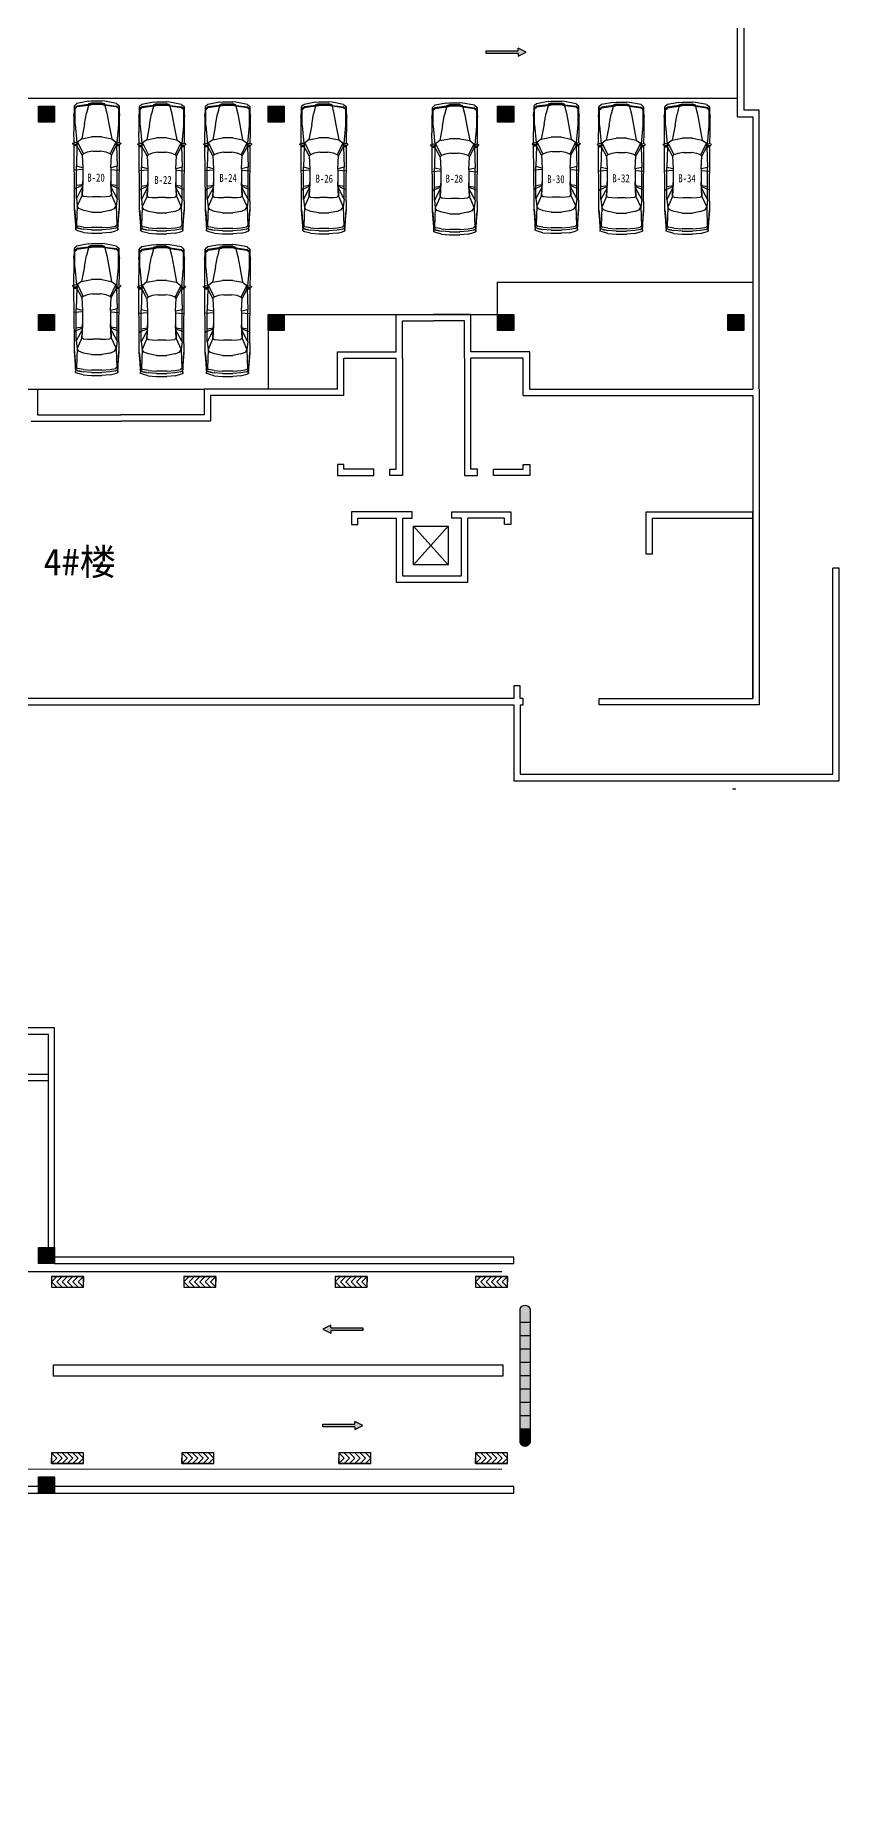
# Model space of a CAD drawing. Extents: x -266505272703 to 7385419, y -354256 to 107640740655.
# Drawn here: x 3299769 to 3330520, y -230815 to -165098 of the extents above; entities that cross this region are included whole.
import ezdxf

# ---------------------------------------------------------------- set-up
doc = ezdxf.new("R2010")
doc.units = 0
doc.header["$LTSCALE"] = 1000
for name, color, linetype in [('jb1', 42, 'Continuous'), ('PUB_TEXT', 7, 'Continuous'), ('QC', 8, 'Continuous'), ('ROOF', 4, 'Continuous'), ('图框', 6, 'Continuous'), ('标注', 3, 'Continuous'), ('红线', 1, 'Continuous')]:
    doc.layers.add(name, color=color, linetype=linetype)
doc.styles.get("Standard").update_dxf_attribs({"font": 'rs.shx', "bigfont": 'hztxt.shx'})
doc.styles.add('STYLE2', font='NSimSun.ttf', dxfattribs={"width": 0.8})
doc.styles.add('宋体', font='SimSun.ttf')

# ---------------------------------------------------------------- blocks, each defined once
blk = doc.blocks.new('M_F27')
for p, q in [((-2489, 522), (-2426, 736)), ((-2426, 736), (-2389, 824)), ((-2389, 824), (-1610, 874)), ((-2389, 824), (-1560, 874)), ((-2264, 812), (-2389, 824)), ((-2326, 736), (-2364, 522)), ((-2326, 736), (-2351, 596)), ((-2326, 736), (-2288, 811)), ((-2200, 786), (-2288, 811)), ((-2276, 522), (-2238, 736)), ((-2200, 786), (-2238, 736)), ((-1560, 874), (-2212, 815)), ((-2208, 815), (-2211, 814)), ((-1660, 862), (-2208, 815)), ((-1446, 761), (-2200, 786)), ((-1560, 874), (-1660, 862)), ((-1622, 510), (-1547, 698)), ((-1617, 869), (-1620, 866)), ((-1208, 874), (-1610, 874)), ((-1547, 698), (-1446, 761)), ((-1145, 799), (-1446, 761)), ((-1019, 572), (-1446, 761)), ((-1208, 874), (980, 889)), ((-1145, 799), (-682, 557)), ((-1145, 799), (124, 799)), ((-743, 849), (-793, 874)), ((-730, 799), (-743, 849)), ((-630, 555), (-730, 799)), ((-642, 799), (-605, 554)), ((-2, 547), (-27, 877)), ((124, 799), (61, 547)), ((941, 773), (124, 799)), ((564, 572), (941, 773)), ((1079, 748), (614, 522)), ((941, 773), (941, 874)), ((983, 777), (941, 773)), ((941, 773), (987, 765)), ((980, 902), (995, 790)), ((980, 790), (980, 898)), ((995, 790), (980, 790)), ((980, 790), (992, 746)), ((984, 905), (1020, 939)), ((992, 746), (1021, 747)), ((995, 790), (1022, 746)), ((1022, 748), (995, 790)), ((1021, 747), (1022, 748)), ((1053, 768), (1022, 746)), ((1036, 935), (1062, 857)), ((1036, 756), (1079, 748)), ((1051, 889), (1497, 893)), ((1057, 776), (1062, 857)), ((1770, 849), (1058, 784)), ((1204, 585), (1079, 748)), ((1506, 899), (2121, 899)), ((2461, 849), (1770, 849)), ((2272, 876), (2121, 899)), ((2272, 876), (2272, 874)), ((2437, 851), (2272, 876)), ((2511, 874), (2287, 874)), ((2398, 849), (2461, 773)), ((2437, 850), (2433, 851)), ((2498, 773), (2436, 849)), ((2511, 874), (2450, 850)), ((2461, 773), (2523, 321)), ((2561, 321), (2498, 773)), ((2599, 773), (2511, 874)), ((2599, 773), (2687, 321)), ((-2489, 522), (-2514, 196)), ((-2514, -206), (-2514, 196)), ((-2364, 522), (-2389, 196)), ((-2389, -206), (-2389, 196)), ((-2351, 594), (-2351, 596)), ((-2301, 196), (-2276, 522)), ((-2301, 196), (-2301, -206)), ((-1622, 510), (-1685, 196)), ((-1685, -206), (-1685, 196)), ((-1082, 145), (-1070, 371)), ((-1082, 145), (-1082, -156)), ((-1070, 371), (-1057, 510)), ((-1019, 572), (-1057, 510)), ((-680, 556), (-1019, 572)), ((-1019, 572), (-479, 547)), ((-680, 556), (-630, 555)), ((-605, 554), (-630, 555)), ((-479, 547), (-605, 554)), ((61, 547), (-479, 547)), ((61, 547), (564, 572)), ((564, 572), (614, 522)), ((614, 522), (677, 371)), ((677, 371), (714, 145)), ((714, -156), (714, 145)), ((1795, 472), (1204, 585)), ((1280, 196), (1204, 585)), ((1280, 196), (1280, -206)), ((2222, 397), (1795, 472)), ((2523, 321), (2222, 397)), ((2523, 321), (2586, 321)), ((2523, 321), (2561, 196)), ((2580, 196), (2542, 321)), ((2561, 196), (2561, -206)), ((2611, 196), (2574, 321)), ((2580, 321), (2618, 196)), ((2580, 196), (2580, -206)), ((2611, 196), (2611, -206)), ((2618, -206), (2618, 196)), ((2687, 321), (2699, 196)), ((2699, -206), (2699, 196)), ((-2489, -533), (-2514, -206)), ((-2489, -533), (-2426, -747)), ((-2389, -206), (-2364, -533)), ((-2326, -747), (-2364, -533)), ((-2351, -607), (-2351, -605)), ((-2351, -607), (-2326, -747)), ((-2276, -533), (-2301, -206)), ((-2276, -533), (-2238, -747)), ((-1685, -206), (-1622, -520)), ((-1622, -520), (-1547, -709)), ((-1019, -583), (-1446, -772)), ((-682, -568), (-1145, -809)), ((-1070, -382), (-1082, -156)), ((-1057, -520), (-1070, -382)), ((-1019, -583), (-1057, -520)), ((-479, -558), (-1019, -583)), ((-1019, -583), (-680, -567)), ((-730, -809), (-630, -566)), ((-680, -567), (-682, -568)), ((-680, -567), (-630, -566)), ((-605, -565), (-642, -809)), ((-630, -566), (-605, -565)), ((-605, -565), (-479, -558)), ((61, -558), (-479, -558)), ((-2, -558), (-27, -884)), ((61, -558), (124, -809)), ((564, -583), (61, -558)), ((614, -533), (564, -583)), ((564, -583), (941, -784)), ((677, -382), (614, -533)), ((1079, -759), (614, -533)), ((714, -156), (677, -382)), ((1204, -596), (1079, -759)), ((1204, -596), (1280, -206)), ((1795, -483), (1204, -596)), ((1795, -483), (2222, -407)), ((2523, -332), (2222, -407)), ((2523, -332), (2461, -784)), ((2561, -332), (2498, -784)), ((2523, -332), (2561, -206)), ((2586, -332), (2523, -332)), ((2580, -206), (2542, -332)), ((2618, -6), (2561, -6)), ((2574, -332), (2611, -206)), ((2618, -206), (2580, -332)), ((2687, -332), (2599, -784)), ((2687, -332), (2699, -206)), ((-2426, -747), (-2389, -835)), ((-2389, -835), (-2264, -823)), ((-1560, -885), (-2389, -835)), ((-1610, -885), (-2389, -835)), ((-2326, -747), (-2288, -822)), ((-2288, -822), (-2200, -797)), ((-2200, -797), (-2238, -747)), ((-2212, -826), (-1560, -885)), ((-2208, -826), (-2211, -825)), ((-1660, -872), (-2208, -826)), ((-1446, -772), (-2200, -797)), ((-1560, -885), (-1660, -872)), ((-1621, -877), (-1617, -880)), ((-1610, -885), (-1208, -885)), ((-1547, -709), (-1446, -772)), ((-1145, -809), (-1446, -772)), ((-1208, -885), (980, -900)), ((-1145, -809), (124, -809)), ((-743, -860), (-793, -885)), ((-743, -860), (-730, -809)), ((941, -784), (124, -809)), ((987, -776), (941, -784)), ((983, -788), (941, -784)), ((941, -885), (941, -784)), ((992, -757), (980, -800)), ((995, -800), (980, -800)), ((995, -800), (980, -913)), ((980, -909), (980, -800)), ((984, -916), (1020, -950)), ((992, -757), (1021, -758)), ((995, -800), (1022, -757)), ((1022, -758), (995, -800)), ((1021, -758), (1022, -758)), ((1022, -757), (1053, -779)), ((1036, -767), (1079, -759)), ((1036, -946), (1062, -867)), ((1051, -901), (1497, -904)), ((1057, -787), (1062, -867)), ((1770, -860), (1058, -795)), ((2121, -910), (1506, -910)), ((1770, -860), (2461, -860)), ((2121, -910), (2272, -887)), ((2270, -887), (2121, -910)), ((2437, -861), (2272, -887)), ((2272, -885), (2272, -887)), ((2285, -885), (2511, -885)), ((2398, -860), (2461, -784)), ((2436, -860), (2498, -784)), ((2437, -861), (2436, -860)), ((2450, -861), (2511, -885)), ((2599, -784), (2511, -885))]:
    blk.add_line(p, q)
for centre, start, end in [((990, 898), 132.96497, 179.74535), ((1027, 932), 18.15727, 132.96497), ((1047, 776), 305.15418, 356.86364), ((990, -909), 180.25465, 227.03503), ((1027, -942), 227.03503, 341.84273), ((1047, -787), 3.17983, 54.84582)]:
    blk.add_arc(centre, 10, start, end)
at = {"width": 0.8, "flags": 9}
for tag in ['XSIZE', 'YSIZE']:
    blk.add_attdef(tag, (0, 0), '', height=0.5, dxfattribs=at)

msp = doc.modelspace()

# ---------------------------------------------------------------- hatches: boundary and pattern name
at = {"layer": 'jb1', "linetype": 'ByBlock'}
h = msp.add_hatch(color=256, dxfattribs=at)
h.paths.add_polyline_path([(3207028, 61244), (3207028, -349256), (3784028, -349256), (3784028, 61244)], flags=16)
h.paths.add_polyline_path([(3194528, -354256), (3194528, 66244), (3789028, 66244), (3789028, -354256)])
h.paths.add_polyline_path([(3205987, -18360), (3205987, -12971), (3203126, -12971), (3203126, -18360)], flags=24)
h.paths.add_polyline_path([(3201099, -18348), (3201099, -12948), (3198270, -12948), (3198270, -18348)], flags=24)
edge = h.paths.add_edge_path(flags=16)
edge.add_line((3207028, 61244), (3197028, 61244))
edge.add_line((3197028, 61244), (3197028, -23256))
edge.add_line((3197028, -23256), (3207028, -23256))
edge = h.paths.add_edge_path(flags=16)
edge.add_line((3202028, 61244), (3202028, -18256))
h.paths.add_polyline_path([(3201021, -22371), (3201021, -20286), (3198223, -20286), (3198223, -22371)], flags=24)
h.paths.add_polyline_path([(3205457, -22424), (3205457, -20318), (3202722, -20318), (3202722, -22424)], flags=24)
edge = h.paths.add_edge_path(flags=0)
edge.add_line((3197028, -18256), (3207028, -18256))
edge = h.paths.add_edge_path(flags=0)
edge.add_line((3197028, -10756), (3207028, -10756))
edge = h.paths.add_edge_path(flags=0)
edge.add_line((3197028, 744), (3207028, 744))
h.paths.add_polyline_path([(3205940, 8359), (3205940, 13623), (3203017, 13623), (3203017, 8359)], flags=24)
h.paths.add_polyline_path([(3200990, 8419), (3200990, 12965), (3198161, 12965), (3198161, 8419)], flags=24)
edge = h.paths.add_edge_path(flags=0)
edge.add_line((3197028, 8244), (3207028, 8244))
edge = h.paths.add_edge_path(flags=0)
edge.add_line((3197028, 15744), (3207028, 15744))
h.paths.add_polyline_path([(3201180, 34865), (3201180, 40170), (3198382, 40170), (3198382, 34865)], flags=24)
h.paths.add_polyline_path([(3205969, 34786), (3205969, 39997), (3203329, 39997), (3203329, 34786)], flags=24)
edge = h.paths.add_edge_path(flags=0)
edge.add_line((3197028, 27244), (3207028, 27244))
edge = h.paths.add_edge_path(flags=0)
edge.add_line((3197028, 34744), (3207028, 34744))
edge = h.paths.add_edge_path(flags=0)
edge.add_line((3197028, 42244), (3207028, 42244))
edge = h.paths.add_edge_path(flags=0)
edge.add_line((3197028, 53744), (3207028, 53744))
edge = h.paths.add_edge_path(flags=0)
edge.add_line((3504528, -349256), (3504528, -335256))
edge.add_line((3504528, -335256), (3784028, -335256))
edge = h.paths.add_edge_path(flags=0)
edge.add_line((3580028, -344756), (3670028, -344756))
edge = h.paths.add_edge_path(flags=0)
edge.add_line((3580028, -340256), (3670028, -340256))
h.paths.add_polyline_path([(3580921, -339322), (3586279, -339322), (3586279, -336555), (3580921, -336555)], flags=8)
h.paths.add_polyline_path([(3581167, -348327), (3586242, -348327), (3586242, -345529), (3581167, -345529)], flags=8)
edge = h.paths.add_edge_path(flags=0)
edge.add_line((3511834, -341564), (3511834, -341020))
edge = h.paths.add_edge_path(flags=0)
edge.add_line((3518840, -341020), (3518840, -341564))
edge = h.paths.add_edge_path(flags=0)
edge.add_line((3517008, -341564), (3517008, -341020))
edge = h.paths.add_edge_path(flags=0)
edge.add_arc((3515337, -341290), 439, 0, 360)
edge = h.paths.add_edge_path(flags=0)
edge.add_arc((3515337, -341290), 952, 0, 360)
edge = h.paths.add_edge_path(flags=0)
edge.add_line((3513691, -341020), (3513691, -341564))
edge = h.paths.add_edge_path(flags=0)
edge.add_line((3580028, -349256), (3580028, -335256))
h.paths.add_polyline_path([(3528821, -347040), (3562658, -347040), (3562658, -344592), (3528821, -344592)], flags=8)
edge = h.paths.add_edge_path(flags=0)
edge.add_arc((3514570, -346293), 254, 23.86714, 164.02526)
edge = h.paths.add_edge_path(flags=0)
edge.add_line((3514326, -346552), (3514326, -346775))
edge.add_line((3514326, -346775), (3514216, -346775))
edge.add_line((3514216, -346775), (3514216, -346328))
edge = h.paths.add_edge_path(flags=0)
edge.add_line((3514216, -346258), (3514216, -345945))
edge.add_line((3514216, -345945), (3514326, -345945))
edge.add_line((3514326, -345945), (3514326, -346034))
edge = h.paths.add_edge_path(flags=0)
edge.add_line((3513019, -343617), (3515077, -343617))
edge = h.paths.add_edge_path(flags=0)
edge.add_line((3515077, -344162), (3513019, -344162))
edge = h.paths.add_edge_path(flags=0)
edge.add_line((3513019, -341564), (3513019, -343617))
edge = h.paths.add_edge_path(flags=0)
edge.add_line((3512499, -343617), (3512499, -341564))
edge = h.paths.add_edge_path(flags=0)
edge.add_line((3513019, -344830), (3512499, -344830))
h.paths.add_polyline_path([(3512811, -345945), (3512918, -345945), (3512918, -346778), (3512811, -346778)], flags=0)
h.paths.add_polyline_path([(3512802, -345680), (3512915, -345680), (3512915, -345855), (3512802, -345855)], flags=0)
edge = h.paths.add_edge_path(flags=0)
edge.add_line((3512499, -344830), (3512499, -344162))
edge = h.paths.add_edge_path(flags=0)
edge.add_line((3511834, -343617), (3512499, -343617))
edge = h.paths.add_edge_path(flags=0)
edge.add_line((3511834, -344162), (3511834, -343617))
edge = h.paths.add_edge_path(flags=0)
edge.add_line((3512499, -344162), (3511834, -344162))
edge = h.paths.add_edge_path(flags=0)
edge.add_line((3512484, -346058), (3512484, -346775))
edge.add_line((3512484, -346775), (3512370, -346775))
edge.add_line((3512370, -346775), (3512370, -346058))
edge = h.paths.add_edge_path(flags=0)
edge.add_line((3512370, -346058), (3512213, -346058))
edge.add_line((3512213, -346058), (3512213, -345948))
edge.add_line((3512213, -345948), (3512370, -345948))
edge = h.paths.add_edge_path(flags=0)
edge.add_line((3512370, -345948), (3512370, -345683))
edge.add_line((3512370, -345683), (3512484, -345683))
edge.add_line((3512484, -345683), (3512484, -345948))
edge = h.paths.add_edge_path(flags=0)
edge.add_line((3512484, -345948), (3512641, -345948))
edge.add_line((3512641, -345948), (3512641, -346058))
edge.add_line((3512641, -346058), (3512484, -346058))
edge = h.paths.add_edge_path(flags=0)
edge.add_line((3513019, -344162), (3513019, -344830))
edge = h.paths.add_edge_path(flags=0)
edge.add_arc((3514570, -346293), 356, 174.3933, 185.6067)
edge = h.paths.add_edge_path(flags=0)
edge.add_arc((3513552, -346367), 312, 10.97394, 349.02606)
edge = h.paths.add_edge_path(flags=0)
edge.add_line((3513859, -346308), (3513859, -346427))
edge = h.paths.add_edge_path(flags=0)
edge.add_arc((3513552, -346367), 428, 44.28849, 315.71151)
edge = h.paths.add_edge_path(flags=0)
edge.add_line((3513859, -346068), (3513859, -345945))
edge.add_line((3513859, -345945), (3513978, -345945))
edge.add_line((3513978, -345945), (3513978, -346781))
edge.add_line((3513978, -346781), (3513859, -346781))
edge.add_line((3513859, -346781), (3513859, -346666))
edge = h.paths.add_edge_path(flags=0)
edge.add_line((3512499, -341564), (3511834, -341564))
edge = h.paths.add_edge_path(flags=0)
edge.add_line((3513691, -341564), (3513019, -341564))
edge = h.paths.add_edge_path(flags=0)
edge.add_line((3518197, -341564), (3518197, -343617))
edge = h.paths.add_edge_path(flags=0)
edge.add_line((3517677, -343617), (3517677, -341564))
edge = h.paths.add_edge_path(flags=0)
edge.add_line((3518865, -344162), (3518197, -344162))
edge = h.paths.add_edge_path(flags=0)
edge.add_line((3518197, -343617), (3518865, -343617))
edge = h.paths.add_edge_path(flags=0)
edge.add_line((3518197, -344162), (3518197, -344830))
edge = h.paths.add_edge_path(flags=0)
edge.add_line((3518865, -343617), (3518865, -344162))
edge = h.paths.add_edge_path(flags=0)
edge.add_line((3515597, -342974), (3515597, -343617))
edge = h.paths.add_edge_path(flags=0)
edge.add_line((3515077, -342974), (3515597, -342974))
edge = h.paths.add_edge_path(flags=0)
edge.add_line((3515077, -343617), (3515077, -342974))
edge = h.paths.add_edge_path(flags=0)
edge.add_line((3515597, -343617), (3517677, -343617))
edge = h.paths.add_edge_path(flags=0)
edge.add_line((3517677, -344830), (3517677, -344162))
edge = h.paths.add_edge_path(flags=0)
edge.add_line((3517677, -344162), (3515597, -344162))
edge = h.paths.add_edge_path(flags=0)
edge.add_line((3515077, -344805), (3515077, -344162))
edge = h.paths.add_edge_path(flags=0)
edge.add_line((3515597, -344805), (3515077, -344805))
edge = h.paths.add_edge_path(flags=0)
edge.add_line((3515597, -344162), (3515597, -344805))
edge = h.paths.add_edge_path(flags=0)
edge.add_line((3518197, -344830), (3517677, -344830))
edge = h.paths.add_edge_path(flags=0)
edge.add_arc((3518301, -346289), 254, 23.86714, 164.02526)
edge = h.paths.add_edge_path(flags=0)
edge.add_line((3518057, -346219), (3518057, -346359))
edge = h.paths.add_edge_path(flags=0)
edge.add_line((3518057, -346359), (3518057, -346548))
edge = h.paths.add_edge_path(flags=0)
edge.add_line((3518057, -346548), (3518057, -346771))
edge.add_line((3518057, -346771), (3517947, -346771))
edge.add_line((3517947, -346771), (3517947, -346324))
edge = h.paths.add_edge_path(flags=0)
edge.add_arc((3518301, -346289), 356, 174.3933, 185.6067)
edge = h.paths.add_edge_path(flags=0)
edge.add_line((3517947, -346255), (3517947, -345941))
edge.add_line((3517947, -345941), (3518057, -345941))
edge.add_line((3518057, -345941), (3518057, -346030))
edge = h.paths.add_edge_path(flags=0)
edge.add_arc((3518301, -346289), 356, 11.90544, 133.29691)
edge = h.paths.add_edge_path(flags=0)
edge.add_line((3518649, -346216), (3518649, -346771))
edge.add_line((3518649, -346771), (3518533, -346771))
edge.add_line((3518533, -346771), (3518533, -346559))
edge = h.paths.add_edge_path(flags=0)
edge.add_line((3518533, -346392), (3518533, -346559))
edge = h.paths.add_edge_path(flags=0)
edge.add_line((3518533, -346392), (3518533, -346187))
edge = h.paths.add_edge_path(flags=0)
edge.add_arc((3517283, -346363), 312, 10.97394, 349.02606)
edge = h.paths.add_edge_path(flags=0)
edge.add_line((3517590, -346304), (3517590, -346423))
edge = h.paths.add_edge_path(flags=0)
edge.add_arc((3517283, -346363), 428, 44.28849, 315.71151)
edge = h.paths.add_edge_path(flags=0)
edge.add_line((3517590, -346064), (3517590, -345941))
edge.add_line((3517590, -345941), (3517709, -345941))
edge.add_line((3517709, -345941), (3517709, -346777))
edge.add_line((3517709, -346777), (3517590, -346777))
edge.add_line((3517590, -346777), (3517590, -346663))
edge = h.paths.add_edge_path(flags=0)
edge.add_line((3516060, -346333), (3516060, -346166))
edge = h.paths.add_edge_path(flags=0)
edge.add_line((3516060, -346333), (3516060, -346538))
edge = h.paths.add_edge_path(flags=0)
edge.add_arc((3516292, -346436), 254, 203.86714, 344.02526)
edge = h.paths.add_edge_path(flags=0)
edge.add_line((3516537, -346505), (3516537, -346366))
edge = h.paths.add_edge_path(flags=0)
edge.add_line((3516537, -346366), (3516537, -346176))
edge = h.paths.add_edge_path(flags=0)
edge.add_line((3516537, -346176), (3516537, -345954))
edge.add_line((3516537, -345954), (3516647, -345954))
edge.add_line((3516647, -345954), (3516647, -346401))
edge = h.paths.add_edge_path(flags=0)
edge.add_arc((3516292, -346436), 356, 354.3933, 365.6067)
edge = h.paths.add_edge_path(flags=0)
edge.add_line((3516647, -346470), (3516647, -346784))
edge.add_line((3516647, -346784), (3516537, -346784))
edge.add_line((3516537, -346784), (3516537, -346695))
edge = h.paths.add_edge_path(flags=0)
edge.add_arc((3516292, -346436), 356, 191.90544, 313.29691)
edge = h.paths.add_edge_path(flags=0)
edge.add_line((3515944, -346509), (3515944, -345954))
edge.add_line((3515944, -345954), (3516060, -345954))
edge.add_line((3516060, -345954), (3516060, -346166))
h.paths.add_polyline_path([(3515258, -347039), (3515371, -346773), (3515050, -345951), (3515179, -345951), (3515429, -346606), (3515696, -345947), (3515822, -345947), (3515379, -347039)], flags=0)
edge = h.paths.add_edge_path(flags=0)
edge.add_line((3514326, -346223), (3514326, -346363))
edge = h.paths.add_edge_path(flags=0)
edge.add_line((3514326, -346363), (3514326, -346552))
edge = h.paths.add_edge_path(flags=0)
edge.add_arc((3514570, -346293), 356, 11.90544, 133.29691)
edge = h.paths.add_edge_path(flags=0)
edge.add_line((3514918, -346220), (3514918, -346775))
edge.add_line((3514918, -346775), (3514802, -346775))
edge.add_line((3514802, -346775), (3514802, -346563))
edge = h.paths.add_edge_path(flags=0)
edge.add_line((3514802, -346396), (3514802, -346563))
edge = h.paths.add_edge_path(flags=0)
edge.add_line((3514802, -346396), (3514802, -346190))
edge = h.paths.add_edge_path(flags=0)
edge.add_line((3518840, -341564), (3518197, -341564))
edge = h.paths.add_edge_path(flags=0)
edge.add_line((3517677, -341564), (3517008, -341564))
h.paths.add_polyline_path([(3580874, -344098), (3586179, -344098), (3586179, -341300), (3580874, -341300)], flags=8)
edge = h.paths.add_edge_path(flags=0)
edge.add_line((3515077, -338991), (3513019, -338991))
edge = h.paths.add_edge_path(flags=0)
edge.add_line((3513019, -338447), (3515077, -338447))
edge = h.paths.add_edge_path(flags=0)
edge.add_line((3512499, -337779), (3513019, -337779))
edge = h.paths.add_edge_path(flags=0)
edge.add_line((3511834, -338447), (3512499, -338447))
edge = h.paths.add_edge_path(flags=0)
edge.add_line((3511834, -338991), (3511834, -338447))
edge = h.paths.add_edge_path(flags=0)
edge.add_line((3512499, -338991), (3511834, -338991))
edge = h.paths.add_edge_path(flags=0)
edge.add_line((3512499, -338447), (3512499, -337779))
edge = h.paths.add_edge_path(flags=0)
edge.add_line((3511834, -341020), (3512499, -341020))
edge = h.paths.add_edge_path(flags=0)
edge.add_line((3512499, -341020), (3512499, -338991))
edge = h.paths.add_edge_path(flags=0)
edge.add_line((3513019, -337779), (3513019, -338447))
edge = h.paths.add_edge_path(flags=0)
edge.add_line((3513019, -341020), (3513691, -341020))
edge = h.paths.add_edge_path(flags=0)
edge.add_line((3513019, -338991), (3513019, -341020))
edge = h.paths.add_edge_path(flags=0)
edge.add_line((3518865, -338991), (3518197, -338991))
edge = h.paths.add_edge_path(flags=0)
edge.add_line((3518197, -338447), (3518865, -338447))
edge = h.paths.add_edge_path(flags=0)
edge.add_line((3518197, -337779), (3518197, -338447))
edge = h.paths.add_edge_path(flags=0)
edge.add_line((3518865, -338447), (3518865, -338991))
edge = h.paths.add_edge_path(flags=0)
edge.add_line((3517677, -338991), (3515622, -338991))
edge = h.paths.add_edge_path(flags=0)
edge.add_line((3515077, -339634), (3515077, -338991))
edge = h.paths.add_edge_path(flags=0)
edge.add_line((3515622, -339634), (3515077, -339634))
edge = h.paths.add_edge_path(flags=0)
edge.add_line((3515622, -338991), (3515622, -339634))
edge = h.paths.add_edge_path(flags=0)
edge.add_line((3515622, -337804), (3515622, -338447))
edge = h.paths.add_edge_path(flags=0)
edge.add_line((3515077, -337804), (3515622, -337804))
edge = h.paths.add_edge_path(flags=0)
edge.add_line((3515077, -338447), (3515077, -337804))
edge = h.paths.add_edge_path(flags=0)
edge.add_line((3515622, -338447), (3517677, -338447))
edge = h.paths.add_edge_path(flags=0)
edge.add_line((3517677, -338447), (3517677, -337779))
edge = h.paths.add_edge_path(flags=0)
edge.add_line((3517677, -337779), (3518197, -337779))
edge = h.paths.add_edge_path(flags=0)
edge.add_line((3518197, -341020), (3518840, -341020))
edge = h.paths.add_edge_path(flags=0)
edge.add_line((3517008, -341020), (3517677, -341020))
edge = h.paths.add_edge_path(flags=0)
edge.add_line((3517677, -341020), (3517677, -338991))
edge = h.paths.add_edge_path(flags=0)
edge.add_line((3518197, -338991), (3518197, -341020))
h.paths.add_polyline_path([(3748525, -351778), (3760192, -351778), (3760192, -349903), (3748525, -349903)], flags=24)
edge = h.paths.add_edge_path(flags=0)
edge.add_line((3710028, -342256), (3784028, -342256))
edge = h.paths.add_edge_path(flags=0)
edge.add_line((3601028, -335256), (3601028, -349256))
edge = h.paths.add_edge_path(flags=0)
edge.add_line((3589528, -335256), (3589528, -349256))
edge = h.paths.add_edge_path(flags=0)
edge.add_line((3612528, -335256), (3612528, -349256))
edge = h.paths.add_edge_path(flags=0)
edge.add_line((3624028, -335256), (3624028, -349256))
edge = h.paths.add_edge_path(flags=0)
edge.add_line((3647028, -335256), (3647028, -349256))
edge = h.paths.add_edge_path(flags=0)
edge.add_line((3635528, -335256), (3635528, -349256))
edge = h.paths.add_edge_path(flags=0)
edge.add_line((3658528, -335256), (3658528, -349256))
edge = h.paths.add_edge_path(flags=0)
edge.add_line((3670028, -335256), (3670028, -349256))
h.paths.add_polyline_path([(3711053, -341578), (3716432, -341578), (3716432, -338749), (3711053, -338749)], flags=8)
edge = h.paths.add_edge_path(flags=0)
edge.add_line((3710028, -335256), (3710028, -349256))
edge = h.paths.add_edge_path(flags=0)
edge.add_line((3720028, -335256), (3720028, -349256))
h.paths.add_polyline_path([(3711079, -345640), (3716406, -345640), (3716406, -342968), (3711079, -342968)], flags=8)
h.paths.add_polyline_path([(3711053, -348311), (3716432, -348311), (3716432, -345482), (3711053, -345482)], flags=8)
h.paths.add_polyline_path([(3624911, -339311), (3632210, -339311), (3632210, -336482), (3624911, -336482)], flags=8)
h.paths.add_polyline_path([(3602005, -339364), (3609221, -339364), (3609221, -336472), (3602005, -336472)], flags=8)
h.paths.add_polyline_path([(3590516, -339353), (3597689, -339353), (3597689, -336524), (3590516, -336524)], flags=8)
h.paths.add_polyline_path([(3613157, -339384), (3619486, -339384), (3619486, -336493), (3613157, -336493)], flags=8)
h.paths.add_polyline_path([(3647932, -339290), (3655148, -339290), (3655148, -336587), (3647932, -336587)], flags=8)
h.paths.add_polyline_path([(3636077, -339384), (3642406, -339384), (3642406, -336493), (3636077, -336493)], flags=8)
h.paths.add_polyline_path([(3659500, -339327), (3666558, -339327), (3666558, -336529), (3659500, -336529)], flags=8)
h.paths.add_polyline_path([(3711074, -338940), (3716222, -338940), (3716222, -336236), (3711074, -336236)], flags=8)
edge = h.paths.add_edge_path(flags=0)
edge.add_line((3760028, -335256), (3760028, -349256))
edge = h.paths.add_edge_path(flags=0)
edge.add_line((3770028, -335256), (3770028, -349256))
h.paths.add_polyline_path([(3761611, -342149), (3766706, -342149), (3766706, -339414), (3761611, -339414)], flags=8)
h.paths.add_polyline_path([(3768122, -351862), (3777724, -351862), (3777724, -349980), (3768122, -349980)], flags=24)
edge = h.paths.add_edge_path(flags=0)
edge.add_line((3760028, -345756), (3784028, -345756))
h.paths.add_polyline_path([(3761437, -348959), (3766512, -348959), (3766512, -346162), (3761437, -346162)], flags=8)
h.paths.add_polyline_path([(3761482, -345773), (3766693, -345773), (3766693, -342881), (3761482, -342881)], flags=8)
edge = h.paths.add_edge_path(flags=0)
edge.add_line((3760028, -338756), (3784028, -338756))
h.paths.add_polyline_path([(3761355, -338711), (3766723, -338711), (3766723, -335787), (3761355, -335787)], flags=8)
h.paths.add_polyline_path([(3732909, -341175), (3744153, -341175), (3744153, -336791), (3732909, -336791)], flags=8)
h.paths.add_polyline_path([(3774282, -341950), (3776471, -341950), (3776471, -339865), (3774282, -339865)], flags=8)
h.paths.add_polyline_path([(3681133, -345871), (3701185, -345871), (3701185, -340511), (3681133, -340511)], flags=8)
h.paths.add_polyline_path([(3444535, -317388), (3497618, -317388), (3497618, -307471), (3444535, -307471)], flags=8)
for points in [[(3299898, -168358), (3300500, -168358), (3300500, -167758), (3299898, -167758)], [(3308498, -168358), (3309100, -168358), (3309100, -167758), (3308498, -167758)], [(3317098, -168358), (3317700, -168358), (3317700, -167758), (3317098, -167758)], [(3299898, -176172), (3300500, -176172), (3300500, -175571), (3299898, -175571)], [(3308498, -176172), (3309100, -176172), (3309100, -175571), (3308498, -175571)], [(3317098, -176172), (3317700, -176172), (3317700, -175571), (3317098, -175571)], [(3325718, -176172), (3326320, -176172), (3326320, -175571), (3325718, -175571)], [(3299898, -211158), (3300499, -211158), (3300499, -210557), (3299898, -210557)], [(3299898, -219758), (3300499, -219758), (3300499, -219157), (3299898, -219157)]]:
    msp.add_hatch(color=256, dxfattribs=at).paths.add_polyline_path(points)
at = {"layer": '图框', "linetype": 'ByBlock'}
for points in [[(3317867, -165783), (3317867, -165883), (3318167, -165733), (3317867, -165583), (3317867, -165683), (3316667, -165683), (3316667, -165783)], [(3310848, -213567), (3310848, -213467), (3310548, -213617), (3310848, -213767), (3310848, -213667), (3312048, -213667), (3312048, -213567)], [(3311748, -217276), (3311748, -217376), (3312048, -217226), (3311748, -217076), (3311748, -217176), (3310548, -217176), (3310548, -217276)]]:
    msp.add_hatch(color=256, dxfattribs=at).paths.add_polyline_path(points)
at = {"layer": '红线', "linetype": 'ByBlock'}
h = msp.add_hatch(color=7, dxfattribs=at)
h.paths.add_polyline_path([(3318324, -212862, 0.685475), (3317924, -212862), (3317924, -213362), (3318324, -213362)])
h.paths.add_polyline_path([(3318324, -213862), (3317924, -213862), (3317924, -214362), (3318324, -214362)])
h.paths.add_polyline_path([(3318324, -214862), (3317924, -214862), (3317924, -215362), (3318324, -215362)])
h.paths.add_polyline_path([(3317924, -216362), (3318324, -216362), (3318324, -215862), (3317924, -215862)])
h.paths.add_polyline_path([(3318324, -217362), (3318324, -216862), (3317924, -216862), (3317924, -217362)])
h = msp.add_hatch(color=2, dxfattribs=at)
h.paths.add_polyline_path([(3317924, -213862), (3318324, -213862), (3318324, -213362), (3317924, -213362)])
h.paths.add_polyline_path([(3318324, -214362), (3317924, -214362), (3317924, -214862), (3318324, -214862)])
h.paths.add_polyline_path([(3318324, -215862), (3318324, -215362), (3317924, -215362), (3317924, -215862)])
h.paths.add_polyline_path([(3318324, -216862), (3318324, -216362), (3317924, -216362), (3317924, -216862)])
msp.add_hatch(color=2, dxfattribs=at).paths.add_polyline_path([(3318324, -217362), (3317924, -217362), (3317924, -217862, 0.685475), (3318324, -217862)])

# ---------------------------------------------------------------- linework, layer by layer
at = {"layer": 'jb1', "linetype": 'ByBlock'}
for p, q in [((3326079, -168158), (3326079, -159757)), ((3326319, -159757), (3326319, -167918)), ((3326079, -168158), (3326659, -168158)), ((3326899, -167918), (3326319, -167918)), ((3326659, -168158), (3326659, -178371)), ((3326899, -168158), (3326899, -167918)), ((3326899, -178371), (3326899, -168158)), ((3313299, -176971), (3313299, -175571)), ((3313299, -175571), (3314699, -175571)), ((3313539, -177211), (3313539, -175811)), ((3313539, -175811), (3314699, -175811)), ((3316099, -175571), (3314699, -175571)), ((3315859, -175811), (3314699, -175811)), ((3315859, -177211), (3315859, -175811)), ((3316099, -176971), (3316099, -175571)), ((3325898, -175571), (3326018, -175571)), ((3311099, -178371), (3311099, -176971)), ((3311099, -176971), (3313299, -176971)), ((3311339, -178611), (3311339, -177211)), ((3311339, -177211), (3313299, -177211)), ((3313299, -181372), (3313299, -177211)), ((3313539, -177211), (3313539, -181612)), ((3315859, -177211), (3315859, -181612)), ((3318299, -176971), (3316099, -176971)), ((3318059, -177211), (3316099, -177211)), ((3316099, -181372), (3316099, -177211)), ((3318059, -178611), (3318059, -177211)), ((3318299, -178371), (3318299, -176971)), ((3294859, -178371), (3299859, -178371)), ((3299859, -178371), (3299859, -179331)), ((3311099, -178371), (3306099, -178371)), ((3306099, -178371), (3306099, -179331)), ((3311339, -178611), (3306339, -178611)), ((3306339, -178611), (3306339, -179571)), ((3318059, -178611), (3326659, -178611)), ((3318299, -178371), (3326659, -178371)), ((3326659, -178611), (3326659, -189972)), ((3326899, -178371), (3326899, -190212)), ((3299859, -179331), (3302979, -179331)), ((3306099, -179331), (3302979, -179331)), ((3299619, -179571), (3302979, -179571)), ((3306339, -179571), (3302979, -179571)), ((3311099, -181195), (3311099, -181612)), ((3311339, -181195), (3311099, -181195)), ((3311339, -181372), (3311339, -181195)), ((3312459, -181372), (3311339, -181372)), ((3312459, -181612), (3312459, -181372)), ((3313059, -181612), (3313059, -181372)), ((3313059, -181372), (3313299, -181372)), ((3316339, -181372), (3316099, -181372)), ((3316339, -181612), (3316339, -181372)), ((3316939, -181372), (3318059, -181372)), ((3316939, -181612), (3316939, -181372)), ((3318059, -181372), (3318059, -181195)), ((3318059, -181195), (3318299, -181195)), ((3318299, -181195), (3318299, -181612)), ((3311099, -181612), (3312459, -181612)), ((3313539, -181612), (3313059, -181612)), ((3315859, -181612), (3316339, -181612)), ((3318299, -181612), (3316939, -181612)), ((3313299, -182972), (3311625, -182972)), ((3311625, -182972), (3311625, -183452)), ((3311865, -183452), (3311865, -183212)), ((3311865, -183212), (3313299, -183212)), ((3313899, -182972), (3313299, -182972)), ((3313299, -183212), (3313299, -185612)), ((3313539, -183211), (3313539, -185372)), ((3313539, -183212), (3313899, -183212)), ((3313899, -183212), (3313899, -182972)), ((3315379, -183211), (3315379, -182972)), ((3315379, -182972), (3315979, -182972)), ((3315739, -183212), (3315379, -183211)), ((3315739, -185372), (3315739, -183211)), ((3315979, -182972), (3317597, -182972)), ((3315979, -185612), (3315979, -183212)), ((3317357, -183212), (3315979, -183212)), ((3317357, -183452), (3317357, -183212)), ((3317597, -182972), (3317597, -183452)), ((3322659, -184561), (3322659, -182972)), ((3322659, -182972), (3326659, -182972)), ((3322899, -184561), (3322899, -183211)), ((3322899, -183211), (3326659, -183212)), ((3326659, -189972), (3326659, -182972)), ((3326659, -182972), (3326659, -183212)), ((3311625, -183452), (3311865, -183452)), ((3313949, -183505), (3315239, -184958)), ((3315239, -183505), (3313949, -184958)), ((3317597, -183452), (3317357, -183452)), ((3322899, -184561), (3322659, -184561)), ((3329899, -185088), (3329659, -185088)), ((3329659, -192812), (3329659, -185088)), ((3329899, -193052), (3329899, -185088)), ((3313299, -185612), (3315979, -185612)), ((3313539, -185372), (3315739, -185372)), ((3317939, -189492), (3317699, -189492)), ((3317699, -189492), (3317699, -189611)), ((3317699, -189611), (3317699, -189972)), ((3317939, -189732), (3317939, -189492)), ((3317939, -189972), (3317939, -189732)), ((3291498, -190212), (3299898, -190212)), ((3300499, -189972), (3292099, -189972)), ((3299898, -190212), (3308498, -190212)), ((3309099, -189972), (3300499, -189972)), ((3308498, -190212), (3317699, -190212)), ((3317098, -189972), (3309099, -189972)), ((3317699, -189972), (3317098, -189972)), ((3317098, -189972), (3317098, -189972)), ((3317699, -190212), (3317699, -192812)), ((3318059, -189972), (3317939, -189972)), ((3317939, -190212), (3318059, -190212)), ((3317939, -190212), (3317939, -192812)), ((3318059, -190212), (3318059, -189972)), ((3320899, -190212), (3320899, -189972)), ((3320899, -189972), (3326659, -189972)), ((3326899, -190212), (3320899, -190212)), ((3317699, -192812), (3317699, -193052)), ((3317699, -193052), (3326899, -193052)), ((3317939, -192812), (3326899, -192812)), ((3326899, -192812), (3329659, -192812)), ((3326899, -193052), (3329899, -193052)), ((3325898, -193360), (3326018, -193360)), ((3300497, -202318), (3283299, -202318)), ((3300499, -202558), (3300497, -202318)), ((3283299, -202558), (3299898, -202558)), ((3299898, -202558), (3300258, -202556)), ((3300258, -202556), (3300258, -210557)), ((3300499, -210557), (3300499, -202558)), ((3317699, -210919), (3300499, -210919)), ((3317699, -211158), (3317699, -210919)), ((3300499, -211158), (3317699, -211158)), ((3317699, -219518), (3275498, -219517)), ((3276099, -219758), (3317699, -219758)), ((3317699, -219758), (3317699, -219518))]:
    msp.add_line(p, q, dxfattribs=at)
for points in [[(3299898, -167758), (3300500, -167758), (3300500, -168358), (3299898, -168358)], [(3299898, -167758), (3300500, -167758), (3300500, -168358), (3299898, -168358)], [(3308498, -167758), (3309100, -167758), (3309100, -168358), (3308498, -168358)], [(3308498, -167758), (3309100, -167758), (3309100, -168358), (3308498, -168358)], [(3317098, -167758), (3317700, -167758), (3317700, -168358), (3317098, -168358)], [(3317098, -167758), (3317700, -167758), (3317700, -168358), (3317098, -168358)], [(3299898, -175571), (3300500, -175571), (3300500, -176172), (3299898, -176172)], [(3299898, -175571), (3300500, -175571), (3300500, -176172), (3299898, -176172)], [(3308498, -175571), (3309100, -175571), (3309100, -176172), (3308498, -176172)], [(3308498, -175571), (3309100, -175571), (3309100, -176172), (3308498, -176172)], [(3317098, -175571), (3317700, -175571), (3317700, -176172), (3317098, -176172)], [(3317098, -175571), (3317700, -175571), (3317700, -176172), (3317098, -176172)], [(3325718, -175571), (3326320, -175571), (3326320, -176172), (3325718, -176172)], [(3325718, -175571), (3326320, -175571), (3326320, -176172), (3325718, -176172)], [(3313949, -183505), (3315239, -183505), (3315239, -184958), (3313949, -184958)], [(3299898, -210557), (3300499, -210557), (3300499, -211158), (3299898, -211158)], [(3299898, -210557), (3300499, -210557), (3300499, -211158), (3299898, -211158)], [(3299898, -219157), (3300499, -219157), (3300499, -219758), (3299898, -219758)], [(3299898, -219158), (3300499, -219158), (3300499, -219758), (3299898, -219758)]]:
    msp.add_lwpolyline(points, close=True, dxfattribs=at)
at = {"layer": 'ROOF', "linetype": 'ByBlock'}
for p, q in [((3317098, -175571), (3317098, -174358)), ((3317098, -174358), (3326659, -174358)), ((3309100, -175571), (3317098, -175571)), ((3308498, -176172), (3308498, -178371)), ((3299859, -178371), (3306099, -178371)), ((3276099, -204298), (3300258, -204298)), ((3284707, -204058), (3300258, -204058)), ((3300382, -211641), (3300382, -212041)), ((3301582, -211641), (3300382, -211641)), ((3300382, -211641), (3300382, -211841)), ((3300382, -211641), (3300782, -211641)), ((3300382, -211641), (3300582, -211641)), ((3300582, -211641), (3300382, -211841)), ((3300382, -211841), (3300582, -212041)), ((3300382, -212041), (3301582, -212041)), ((3300782, -211641), (3300582, -211841)), ((3300582, -211841), (3300782, -212041)), ((3300782, -211641), (3300982, -211641)), ((3300982, -211641), (3300782, -211841)), ((3300782, -211841), (3300982, -212041)), ((3300982, -211641), (3301182, -211641)), ((3301182, -211641), (3300982, -211841)), ((3300982, -211841), (3301182, -212041)), ((3301182, -211641), (3301382, -211641)), ((3301382, -211641), (3301182, -211841)), ((3301182, -211841), (3301382, -212041)), ((3301382, -211641), (3301582, -211641)), ((3301582, -211641), (3301382, -211841)), ((3301382, -211841), (3301582, -212041)), ((3301582, -212041), (3301582, -211641)), ((3301582, -211641), (3301582, -211841)), ((3305346, -211641), (3305346, -212041)), ((3306546, -211641), (3305346, -211641)), ((3305346, -211641), (3305346, -211841)), ((3305346, -211641), (3305746, -211641)), ((3305346, -211641), (3305546, -211641)), ((3305546, -211641), (3305346, -211841)), ((3305346, -211841), (3305546, -212041)), ((3305346, -212041), (3306546, -212041)), ((3305746, -211641), (3305546, -211841)), ((3305546, -211841), (3305746, -212041)), ((3305746, -211641), (3305946, -211641)), ((3305946, -211641), (3305746, -211841)), ((3305746, -211841), (3305946, -212041)), ((3305946, -211641), (3306146, -211641)), ((3306146, -211641), (3305946, -211841)), ((3305946, -211841), (3306146, -212041)), ((3306146, -211641), (3306346, -211641)), ((3306346, -211641), (3306146, -211841)), ((3306146, -211841), (3306346, -212041)), ((3306346, -211641), (3306546, -211641)), ((3306546, -211641), (3306346, -211841)), ((3306346, -211841), (3306546, -212041)), ((3306546, -212041), (3306546, -211641)), ((3306546, -211641), (3306546, -211841)), ((3311005, -211641), (3311005, -212041)), ((3312205, -211641), (3311005, -211641)), ((3311005, -211641), (3311005, -211841)), ((3311005, -211641), (3311405, -211641)), ((3311005, -211641), (3311205, -211641)), ((3311205, -211641), (3311005, -211841)), ((3311005, -211841), (3311205, -212041)), ((3311005, -212041), (3312205, -212041)), ((3311405, -211641), (3311205, -211841)), ((3311205, -211841), (3311405, -212041)), ((3311405, -211641), (3311605, -211641)), ((3311605, -211641), (3311405, -211841)), ((3311405, -211841), (3311605, -212041)), ((3311605, -211641), (3311805, -211641)), ((3311805, -211641), (3311605, -211841)), ((3311605, -211841), (3311805, -212041)), ((3311805, -211641), (3312005, -211641)), ((3312005, -211641), (3311805, -211841)), ((3311805, -211841), (3312005, -212041)), ((3312005, -211641), (3312205, -211641)), ((3312205, -211641), (3312005, -211841)), ((3312005, -211841), (3312205, -212041)), ((3312205, -212041), (3312205, -211641)), ((3312205, -211641), (3312205, -211841)), ((3316268, -211641), (3316268, -212041)), ((3317468, -211641), (3316268, -211641)), ((3316268, -211641), (3316268, -211841)), ((3316268, -211641), (3316668, -211641)), ((3316268, -211641), (3316468, -211641)), ((3316468, -211641), (3316268, -211841)), ((3316268, -211841), (3316468, -212041)), ((3316268, -212041), (3317468, -212041)), ((3316668, -211641), (3316468, -211841)), ((3316468, -211841), (3316668, -212041)), ((3316668, -211641), (3316868, -211641)), ((3316868, -211641), (3316668, -211841)), ((3316668, -211841), (3316868, -212041)), ((3316868, -211641), (3317068, -211641)), ((3317068, -211641), (3316868, -211841)), ((3316868, -211841), (3317068, -212041)), ((3317068, -211641), (3317268, -211641)), ((3317268, -211641), (3317068, -211841)), ((3317068, -211841), (3317268, -212041)), ((3317268, -211641), (3317468, -211641)), ((3317468, -211641), (3317268, -211841)), ((3317268, -211841), (3317468, -212041)), ((3317468, -212041), (3317468, -211641)), ((3317468, -211641), (3317468, -211841)), ((3301582, -218255), (3300382, -218255)), ((3300382, -218255), (3300382, -218655)), ((3300582, -218455), (3300382, -218255)), ((3300382, -218655), (3300382, -218455)), ((3300382, -218655), (3300582, -218455)), ((3300382, -218655), (3301582, -218655)), ((3300582, -218655), (3300382, -218655)), ((3300782, -218455), (3300582, -218255)), ((3300582, -218655), (3300782, -218455)), ((3300782, -218655), (3300582, -218655)), ((3300982, -218455), (3300782, -218255)), ((3300782, -218655), (3300982, -218455)), ((3300982, -218655), (3300782, -218655)), ((3301182, -218455), (3300982, -218255)), ((3300982, -218655), (3301182, -218455)), ((3301182, -218655), (3300982, -218655)), ((3301382, -218455), (3301182, -218255)), ((3301182, -218655), (3301382, -218455)), ((3301582, -218655), (3301182, -218655)), ((3301582, -218455), (3301382, -218255)), ((3301382, -218655), (3301582, -218455)), ((3301582, -218655), (3301382, -218655)), ((3301582, -218655), (3301582, -218255)), ((3301582, -218655), (3301582, -218455)), ((3306464, -218255), (3305264, -218255)), ((3305264, -218255), (3305264, -218655)), ((3305464, -218455), (3305264, -218255)), ((3305264, -218655), (3305264, -218455)), ((3305264, -218655), (3305464, -218455)), ((3305264, -218655), (3306464, -218655)), ((3305464, -218655), (3305264, -218655)), ((3305582, -218655), (3305382, -218655)), ((3305664, -218455), (3305464, -218255)), ((3305464, -218655), (3305664, -218455)), ((3305782, -218655), (3305582, -218655)), ((3305864, -218455), (3305664, -218255)), ((3305664, -218655), (3305864, -218455)), ((3305982, -218655), (3305782, -218655)), ((3306064, -218455), (3305864, -218255)), ((3305864, -218655), (3306064, -218455)), ((3306382, -218655), (3305982, -218655)), ((3306264, -218455), (3306064, -218255)), ((3306064, -218655), (3306264, -218455)), ((3306382, -218655), (3306182, -218655)), ((3306464, -218455), (3306264, -218255)), ((3306264, -218655), (3306464, -218455)), ((3306464, -218655), (3306464, -218255)), ((3306464, -218655), (3306464, -218455)), ((3312345, -218255), (3311145, -218255)), ((3311145, -218255), (3311145, -218655)), ((3311345, -218455), (3311145, -218255)), ((3311145, -218655), (3311145, -218455)), ((3311145, -218655), (3311345, -218455)), ((3311145, -218655), (3312345, -218655)), ((3311345, -218655), (3311145, -218655)), ((3311545, -218455), (3311345, -218255)), ((3311345, -218655), (3311545, -218455)), ((3311545, -218655), (3311345, -218655)), ((3311745, -218455), (3311545, -218255)), ((3311545, -218655), (3311745, -218455)), ((3311745, -218655), (3311545, -218655)), ((3311945, -218455), (3311745, -218255)), ((3311745, -218655), (3311945, -218455)), ((3311945, -218655), (3311745, -218655)), ((3312145, -218455), (3311945, -218255)), ((3311945, -218655), (3312145, -218455)), ((3312345, -218655), (3311945, -218655)), ((3312345, -218455), (3312145, -218255)), ((3312145, -218655), (3312345, -218455)), ((3312345, -218655), (3312145, -218655)), ((3312345, -218655), (3312345, -218255)), ((3312345, -218655), (3312345, -218455)), ((3317468, -218255), (3316268, -218255)), ((3316268, -218255), (3316268, -218655)), ((3316468, -218455), (3316268, -218255)), ((3316268, -218655), (3316268, -218455)), ((3316268, -218655), (3316468, -218455)), ((3316268, -218655), (3317468, -218655)), ((3316468, -218655), (3316268, -218655)), ((3316668, -218455), (3316468, -218255)), ((3316468, -218655), (3316668, -218455)), ((3316668, -218655), (3316468, -218655)), ((3316868, -218455), (3316668, -218255)), ((3316668, -218655), (3316868, -218455)), ((3316868, -218655), (3316668, -218655)), ((3317068, -218455), (3316868, -218255)), ((3316868, -218655), (3317068, -218455)), ((3317068, -218655), (3316868, -218655)), ((3317268, -218455), (3317068, -218255)), ((3317068, -218655), (3317268, -218455)), ((3317468, -218655), (3317068, -218655)), ((3317468, -218455), (3317268, -218255)), ((3317268, -218655), (3317468, -218455)), ((3317468, -218655), (3317268, -218655)), ((3317468, -218655), (3317468, -218255)), ((3317468, -218655), (3317468, -218455))]:
    msp.add_line(p, q, dxfattribs=at)
at = {"layer": '图框', "linetype": 'ByBlock'}
for p, q in [((3317867, -165683), (3317867, -165583)), ((3318167, -165733), (3317867, -165583)), ((3316667, -165683), (3317867, -165683)), ((3316667, -165783), (3316667, -165683)), ((3317867, -165783), (3316667, -165783)), ((3317867, -165883), (3318167, -165733)), ((3317867, -165783), (3317867, -165883)), ((3310848, -213467), (3310548, -213617)), ((3310848, -213567), (3310848, -213467)), ((3310848, -213567), (3312048, -213567)), ((3312048, -213567), (3312048, -213667)), ((3310548, -213617), (3310848, -213767)), ((3312048, -213667), (3310848, -213667)), ((3310848, -213667), (3310848, -213767)), ((3310548, -217176), (3311748, -217176)), ((3310548, -217276), (3310548, -217176)), ((3311748, -217276), (3310548, -217276)), ((3311748, -217176), (3311748, -217076)), ((3312048, -217226), (3311748, -217076)), ((3311748, -217376), (3312048, -217226)), ((3311748, -217276), (3311748, -217376))]:
    msp.add_line(p, q, dxfattribs=at)
at = {"layer": '红线', "linetype": 'ByBlock'}
for p, q in [((3276100, -167458), (3326079, -167458)), ((3276099, -211458), (3317252, -211458)), ((3317924, -212862), (3317924, -217862)), ((3318324, -217862), (3318324, -212862)), ((3318324, -213362), (3317924, -213362)), ((3318324, -213862), (3317924, -213862)), ((3318324, -214362), (3317924, -214362)), ((3318324, -214862), (3317924, -214862)), ((3318324, -215362), (3317924, -215362)), ((3318324, -215862), (3317924, -215862)), ((3318324, -216362), (3317924, -216362)), ((3318324, -216862), (3317924, -216862)), ((3318324, -217362), (3317924, -217362)), ((3276099, -218857), (3317252, -218858))]:
    msp.add_line(p, q, dxfattribs=at)
msp.add_lwpolyline([(3300463, -214947), (3317293, -214947), (3317293, -215379), (3300463, -215379)], close=True, dxfattribs=at)
for centre, start, end in [((3318124, -212939), 21.14064, 158.85936), ((3318124, -217784), 201.14064, 338.85936)]:
    msp.add_arc(centre, 214, start, end, dxfattribs=at)

# ---------------------------------------------------------------- block references
at = {"layer": 'QC', "xscale": -0.9500000001862645, "yscale": 0.9500000001862645, "zscale": 0.95, "rotation": 270}
for p in [(3302083, -170132), (3319301, -170142), (3304518, -170166), (3306988, -170166), (3310590, -170166), (3315495, -170200), (3321736, -170176), (3324206, -170176), (3302080, -175477), (3304515, -175511), (3306985, -175511)]:
    msp.add_blockref('M_F27', p, dxfattribs=at)

# ---------------------------------------------------------------- texts
at = {"layer": 'PUB_TEXT', "style": 'STYLE2', "width": 0.8}
for s, p in [('B-20', (3301726, -170592)), ('B-22', (3304233, -170680)), ('B-24', (3306674, -170604)), ('B-26', (3310276, -170630)), ('B-28', (3315147, -170629)), ('B-30', (3318955, -170650)), ('B-32', (3321394, -170618)), ('B-34', (3323868, -170617))]:
    msp.add_text(s, height=300, dxfattribs=at).set_placement(p)
at = {"layer": '标注', "style": '宋体'}
msp.add_text('4#楼', height=1000, dxfattribs=at).set_placement((3300082, -185350))

doc.saveas('drawing.dxf')
